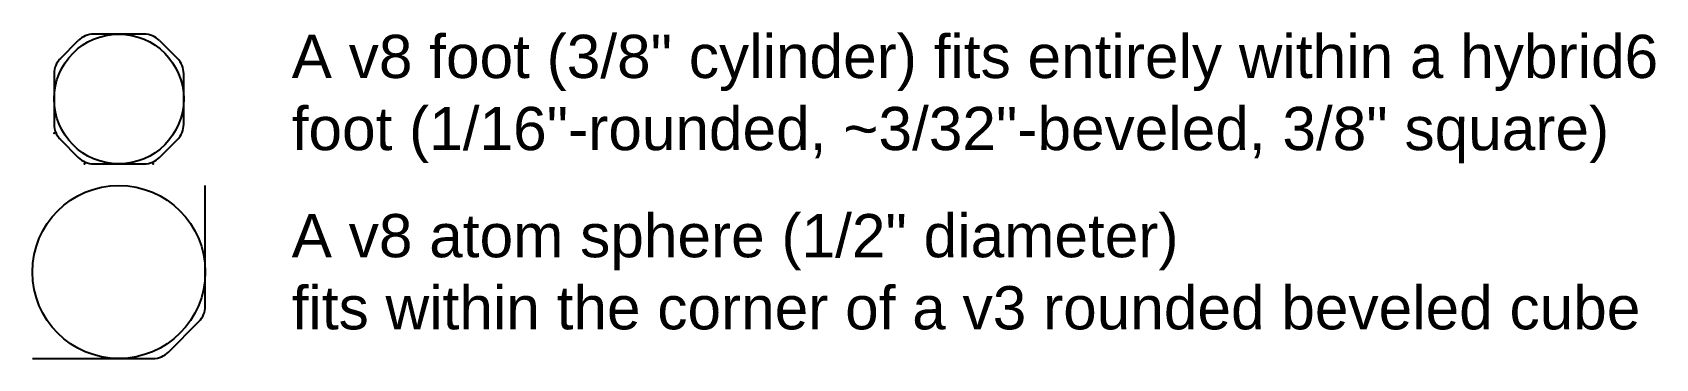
# Model space of a CAD drawing. Header units: inches. Extents: x -0.25 to 4.45, y -0.75 to 0.19.
import ezdxf

# ---------------------------------------------------------------- set-up
doc = ezdxf.new("R2010")
doc.units = ezdxf.units.IN
doc.header["$MEASUREMENT"] = 0
doc.layers.get('0').update_dxf_attribs({"lineweight": 25})
doc.styles.add('textstyle11', font='arial.ttf')
doc.styles.add('textstyle12', font='arial.ttf')

# ---------------------------------------------------------------- blocks, each defined once
blk = doc.blocks.new('v6-atom-foot')
for p, q in [((-0.1692, 0.1174), (-0.1174, 0.1692)), ((0.0732, 0.1875), (-0.0732, 0.1875)), ((0.1174, 0.1692), (0.1692, 0.1174)), ((-0.1875, 0.0732), (-0.1875, -0.0732)), ((0.1875, -0.0732), (0.1875, 0.0732)), ((-0.1692, -0.1174), (-0.1174, -0.1692)), ((0.1174, -0.1692), (0.1692, -0.1174)), ((-0.0732, -0.1875), (0.0732, -0.1875))]:
    blk.add_line(p, q)
for centre, start, end in [((-0.0732, 0.125), 90, 135), ((0.0732, 0.125), 45, 90), ((-0.125, 0.0732), 135, 180), ((0.125, 0.0732), 0, 45), ((-0.125, -0.0732), 180, 225), ((0.125, -0.0732), 315, 0), ((-0.0732, -0.125), 225, 270), ((0.0732, -0.125), 270, 315)]:
    blk.add_arc(centre, 0.0625, start, end)
for p in [(-0.1875, -0.0991), (-0.0991, -0.1875), (0.0991, -0.1875)]:
    blk.add_point(p)
blk = doc.blocks.new('v8-atom-foot')
blk.add_circle((0, 0), 0.1875)

msp = doc.modelspace()

# ---------------------------------------------------------------- linework, layer by layer
for p, q in [((0.25, -0.5991), (0.25, -0.25)), ((0.1433, -0.7317), (0.2317, -0.6433)), ((-0.25, -0.75), (0.0991, -0.75))]:
    msp.add_line(p, q)
msp.add_circle((0, -0.5), 0.25)
for centre, start, end in [((0.1875, -0.5991), 315, 0), ((0.0991, -0.6875), 270, 315)]:
    msp.add_arc(centre, 0.0625, start, end)

# ---------------------------------------------------------------- block references
for name in ['v6-atom-foot', 'v8-atom-foot']:
    msp.add_blockref(name, (0, 0))

# ---------------------------------------------------------------- texts
at = {"char_height": 0.125, "attachment_point": 4}
for s, insert, style in [('A v8 foot (3/8" cylinder) fits entirely within a hybrid6\\Pfoot (1/16"-rounded, ~3/32"-beveled, 3/8" square)', (0.5, 0), 'textstyle11'), ('A v8 atom sphere (1/2" diameter)\\Pfits within the corner of a v3 rounded beveled cube', (0.5, -0.5), 'textstyle12')]:
    msp.add_mtext(s, dxfattribs=dict(at, insert=insert, style=style))

doc.saveas('drawing.dxf')
